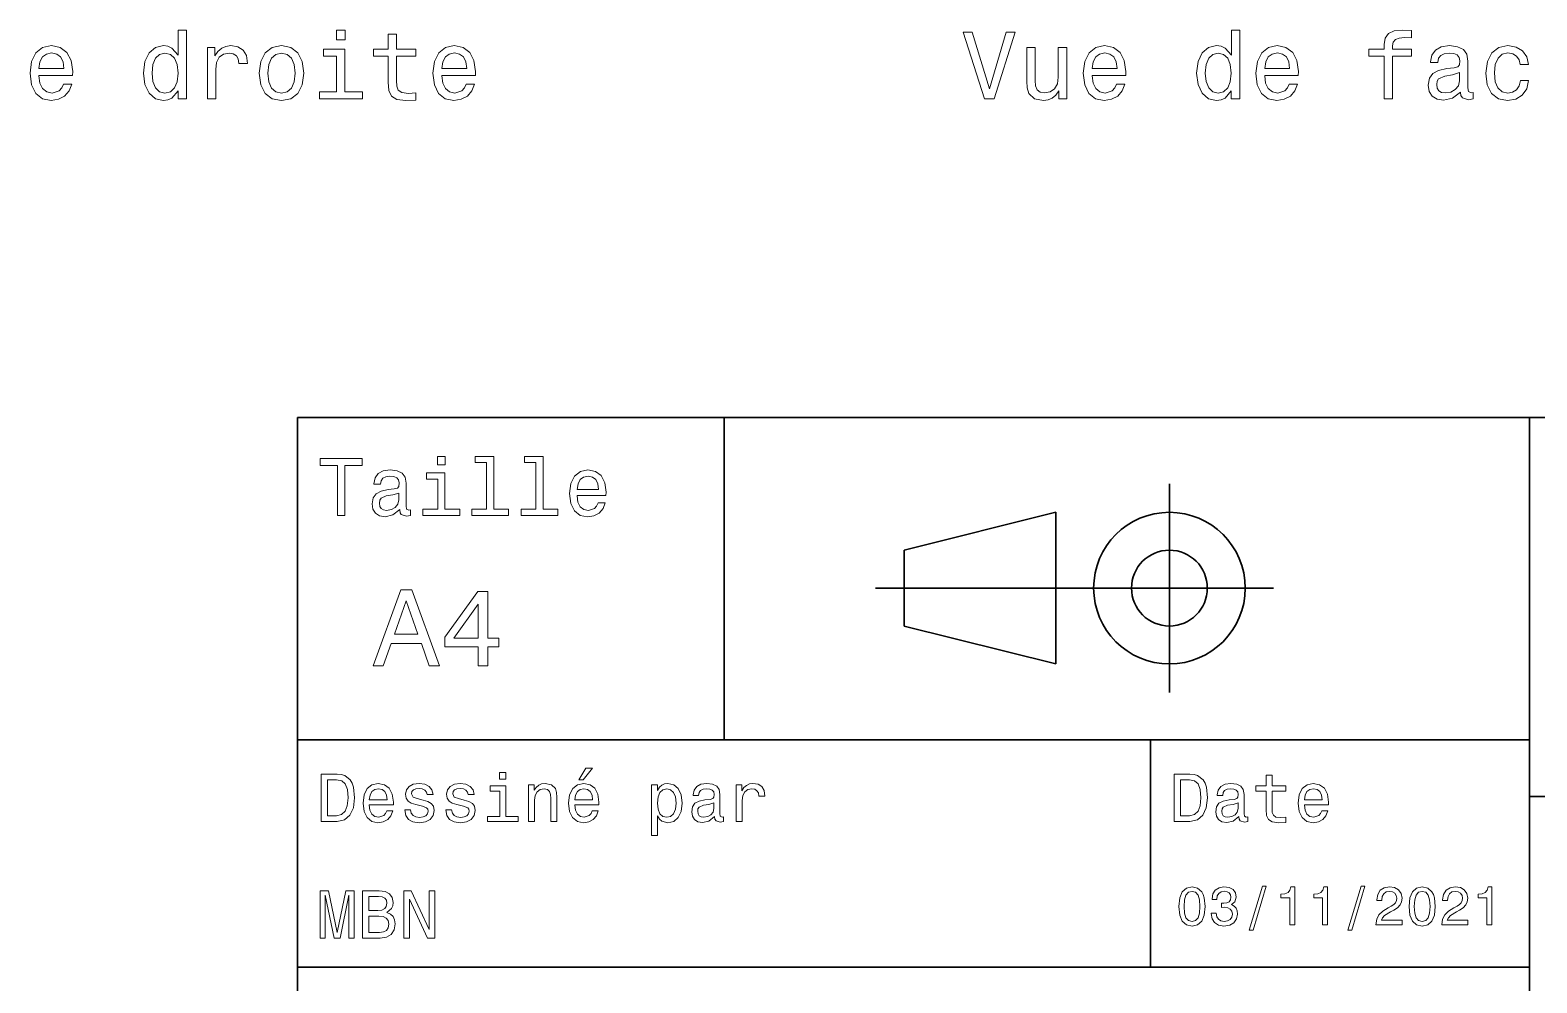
# Model space of a CAD drawing. Extents: x 0 to 297, y 0 to 210.
# Drawn here: x 82.9 to 162.4, y 40.2 to 90.4 of the extents above; entities that cross this region are included whole.
import ezdxf

# ---------------------------------------------------------------- set-up
doc = ezdxf.new("R2010")
doc.units = 0

msp = doc.modelspace()

# ---------------------------------------------------------------- linework, layer by layer
at = {"color": 7, "lineweight": 35}
for p, q in [((97, 10), (97, 70)), ((97, 70), (287, 70)), ((162, 10), (162, 70)), ((127.5, 61), (148.5, 61)), ((97, 53), (162, 53)), ((162, 50), (287, 50)), ((97, 41), (162, 41))]:
    msp.add_line(p, q, dxfattribs=at)
at = {"color": 7, "lineweight": 35, "ltscale": 0.425}
msp.add_line((119.5, 53), (119.5, 70), dxfattribs=at)
at = {"color": 7, "lineweight": 35, "ltscale": 0.275}
msp.add_line((143, 55.5), (143, 66.5), dxfattribs=at)
at = {"color": 7, "lineweight": 35, "ltscale": 0.206155}
for p, q in [((129, 63), (137, 65)), ((137, 57), (129, 59))]:
    msp.add_line(p, q, dxfattribs=at)
at = {"color": 7, "lineweight": 35, "ltscale": 0.2}
msp.add_line((137, 65), (137, 57), dxfattribs=at)
at = {"color": 7, "lineweight": 35, "ltscale": 0.1}
msp.add_line((129, 59), (129, 63), dxfattribs=at)
at = {"color": 7, "lineweight": 35, "ltscale": 0.3}
msp.add_line((142, 41), (142, 53), dxfattribs=at)
at = {"color": 7, "lineweight": 13}
for points in [[(90.701141, 87.238396), (90.701141, 86.819809), (91.144943, 86.819809), (91.144943, 90.440849), (90.706177, 90.440849), (90.706177, 89.114479), (90.368286, 89.497765), (90.161514, 89.588539), (89.924484, 89.62384), (89.495804, 89.52298), (89.162949, 89.240555), (88.946091, 88.786667), (88.870445, 88.176437), (88.946091, 87.566208), (89.162949, 87.107269), (89.495804, 86.819809), (89.924484, 86.723991), (90.161514, 86.759293), (90.373329, 86.850067)], [(99.516693, 90.440849), (99.047676, 90.440849), (99.047676, 89.936523), (99.516693, 89.936523)], [(101.776062, 89.059006), (101.776062, 87.702377), (101.80632, 87.263611), (101.947533, 86.961021), (102.22995, 86.784508), (102.709061, 86.723991), (103.233551, 86.749207), (103.233551, 87.132492), (102.850266, 87.102226), (102.502289, 87.142578), (102.315689, 87.268654), (102.235001, 87.480469), (102.219864, 87.778023), (102.219864, 89.059006), (103.233551, 89.059006), (103.233551, 89.437241), (102.219864, 89.437241), (102.219864, 90.229034), (101.776062, 90.229034), (101.776062, 89.437241), (101.009491, 89.437241), (101.009491, 89.059006)], [(134.378952, 90.324852), (133.501419, 87.344307), (132.598694, 90.324852), (132.119583, 90.324852), (133.249268, 86.819809), (133.753586, 86.819809), (134.858047, 90.324852)], [(146.265839, 87.238396), (146.265839, 86.819809), (146.709641, 86.819809), (146.709641, 90.440849), (146.270874, 90.440849), (146.270874, 89.114479), (145.932983, 89.497765), (145.726212, 89.588539), (145.489182, 89.62384), (145.060501, 89.52298), (144.727646, 89.240555), (144.510788, 88.786667), (144.43515, 88.176437), (144.510788, 87.566208), (144.727646, 87.107269), (145.060501, 86.819809), (145.489182, 86.723991), (145.726212, 86.759293), (145.938019, 86.850067)], [(154.324921, 89.059006), (154.324921, 86.819809), (154.768723, 86.819809), (154.768723, 89.059006), (155.777359, 89.059006), (155.777359, 89.437241), (154.768723, 89.437241), (154.768723, 89.603668), (154.804016, 89.805397), (154.920013, 89.941566), (155.116699, 90.022255), (155.399124, 90.052521), (155.777359, 90.032349), (155.777359, 90.415634), (155.298248, 90.440849), (154.864532, 90.395454), (154.561951, 90.259293), (154.380386, 90.022255), (154.324921, 89.684364), (154.324921, 89.437241), (153.512955, 89.437241), (153.512955, 89.059006)], [(83.353149, 88.045311), (85.128372, 88.045311), (85.133415, 88.252083), (85.052719, 88.832054), (84.830818, 89.265778), (84.477791, 89.528023), (84.008774, 89.62384), (83.549835, 89.52298), (83.196815, 89.240555), (82.969872, 88.781624), (82.889175, 88.176437), (82.964828, 87.556122), (83.191772, 87.102226), (83.539749, 86.819809), (83.993645, 86.723991), (84.387016, 86.789551), (84.709778, 86.961021), (84.946815, 87.233353), (85.082977, 87.596466), (84.644218, 87.596466), (84.553444, 87.394737), (84.422318, 87.243439), (84.049118, 87.122406), (83.761658, 87.177879), (83.5448, 87.354393), (83.403587, 87.641853), (83.353149, 88.030182)], [(83.353149, 88.41851), (83.40863, 88.766495), (83.5448, 89.023697), (83.751572, 89.180038), (84.023903, 89.235512), (84.291199, 89.180038), (84.497971, 89.023697), (84.624046, 88.766495), (84.669434, 88.41851)], [(90.00013, 89.225426), (90.292633, 89.154823), (90.514542, 88.958138), (90.64566, 88.630325), (90.696091, 88.176437), (90.64566, 87.717506), (90.514542, 87.389694), (90.292633, 87.187965), (90.00013, 87.122406), (89.722748, 87.187965), (89.510941, 87.389694), (89.369728, 87.722549), (89.324341, 88.176437), (89.369728, 88.625282), (89.510941, 88.953094), (89.722748, 89.154823)], [(92.239319, 86.819809), (92.683121, 86.819809), (92.683121, 88.36808), (92.728516, 88.74128), (92.864685, 89.008568), (93.086586, 89.169952), (93.384132, 89.225426), (93.606033, 89.190125), (93.772461, 89.089264), (93.873329, 88.917793), (93.90863, 88.685806), (94.357475, 88.685806), (94.296959, 89.094307), (94.130531, 89.38681), (93.853149, 89.563324), (93.474915, 89.62384), (93.217705, 89.583496), (92.995804, 89.482635), (92.799118, 89.311165), (92.642776, 89.079178), (92.642776, 89.528023), (92.239319, 89.528023)], [(94.977791, 88.171394), (95.058487, 87.556122), (95.290474, 87.102226), (95.65863, 86.819809), (96.152863, 86.723991), (96.642059, 86.819809), (97.010216, 87.097183), (97.242203, 87.551079), (97.327934, 88.171394), (97.242203, 88.786667), (97.010216, 89.245598), (96.642059, 89.52298), (96.152863, 89.62384), (95.65863, 89.52298), (95.290474, 89.240555), (95.058487, 88.786667)], [(95.431686, 88.176437), (95.477074, 88.630325), (95.618286, 88.958138), (95.84523, 89.159866), (96.152863, 89.230469), (96.45546, 89.159866), (96.682404, 88.963181), (96.823616, 88.630325), (96.874046, 88.176437), (96.823616, 87.717506), (96.682404, 87.384651), (96.45546, 87.182922), (96.152863, 87.117363), (95.84523, 87.182922), (95.618286, 87.384651), (95.477074, 87.717506)], [(99.501572, 87.193008), (99.501572, 89.437241), (98.361801, 89.437241), (98.361801, 89.059006), (99.057762, 89.059006), (99.057762, 87.193008), (98.149979, 87.193008), (98.149979, 86.819809), (100.419434, 86.819809), (100.419434, 87.193008)], [(104.605316, 88.045311), (106.380524, 88.045311), (106.385574, 88.252083), (106.304878, 88.832054), (106.082977, 89.265778), (105.72995, 89.528023), (105.260933, 89.62384), (104.802002, 89.52298), (104.448975, 89.240555), (104.222031, 88.781624), (104.141335, 88.176437), (104.21698, 87.556122), (104.443924, 87.102226), (104.791916, 86.819809), (105.245804, 86.723991), (105.639175, 86.789551), (105.961945, 86.961021), (106.198975, 87.233353), (106.335144, 87.596466), (105.896378, 87.596466), (105.805603, 87.394737), (105.674477, 87.243439), (105.301277, 87.122406), (105.013809, 87.177879), (104.796951, 87.354393), (104.655746, 87.641853), (104.605316, 88.030182)], [(104.605316, 88.41851), (104.660782, 88.766495), (104.796951, 89.023697), (105.003723, 89.180038), (105.276062, 89.235512), (105.54335, 89.180038), (105.750122, 89.023697), (105.876205, 88.766495), (105.921593, 88.41851)], [(137.58139, 89.528023), (137.137589, 89.528023), (137.137589, 87.964622), (137.087158, 87.601509), (136.940903, 87.339264), (136.713959, 87.177879), (136.416412, 87.127449), (136.179382, 87.167793), (136.028076, 87.288826), (135.942352, 87.495598), (135.92218, 87.788109), (135.92218, 89.528023), (135.478363, 89.528023), (135.478363, 87.747765), (135.4935, 87.389694), (135.589325, 87.09214), (135.881836, 86.819809), (136.350845, 86.723991), (136.603012, 86.759293), (136.81987, 86.850067), (137.00647, 87.006409), (137.157761, 87.233353), (137.157761, 86.819809), (137.58139, 86.819809)], [(138.917847, 88.045311), (140.693069, 88.045311), (140.698105, 88.252083), (140.617416, 88.832054), (140.395523, 89.265778), (140.042496, 89.528023), (139.573471, 89.62384), (139.114532, 89.52298), (138.761505, 89.240555), (138.534561, 88.781624), (138.453873, 88.176437), (138.529526, 87.556122), (138.75647, 87.102226), (139.104446, 86.819809), (139.55835, 86.723991), (139.951721, 86.789551), (140.274475, 86.961021), (140.511505, 87.233353), (140.647675, 87.596466), (140.208923, 87.596466), (140.118134, 87.394737), (139.987015, 87.243439), (139.613815, 87.122406), (139.326355, 87.177879), (139.109497, 87.354393), (138.968277, 87.641853), (138.917847, 88.030182)], [(138.917847, 88.41851), (138.973328, 88.766495), (139.109497, 89.023697), (139.316269, 89.180038), (139.588608, 89.235512), (139.855896, 89.180038), (140.062668, 89.023697), (140.188751, 88.766495), (140.234131, 88.41851)], [(145.564819, 89.225426), (145.85733, 89.154823), (146.079239, 88.958138), (146.210358, 88.630325), (146.260788, 88.176437), (146.210358, 87.717506), (146.079239, 87.389694), (145.85733, 87.187965), (145.564819, 87.122406), (145.287445, 87.187965), (145.075638, 87.389694), (144.934418, 87.722549), (144.889038, 88.176437), (144.934418, 88.625282), (145.075638, 88.953094), (145.287445, 89.154823)], [(148.025925, 88.045311), (149.801132, 88.045311), (149.806183, 88.252083), (149.725494, 88.832054), (149.503586, 89.265778), (149.150558, 89.528023), (148.681549, 89.62384), (148.22261, 89.52298), (147.869583, 89.240555), (147.642639, 88.781624), (147.561951, 88.176437), (147.637589, 87.556122), (147.864532, 87.102226), (148.212524, 86.819809), (148.666412, 86.723991), (149.059784, 86.789551), (149.382553, 86.961021), (149.619583, 87.233353), (149.755753, 87.596466), (149.316986, 87.596466), (149.226212, 87.394737), (149.095093, 87.243439), (148.721893, 87.122406), (148.434418, 87.177879), (148.21756, 87.354393), (148.076355, 87.641853), (148.025925, 88.030182)], [(148.025925, 88.41851), (148.08139, 88.766495), (148.21756, 89.023697), (148.424332, 89.180038), (148.696671, 89.235512), (148.963959, 89.180038), (149.170731, 89.023697), (149.296814, 88.766495), (149.342209, 88.41851)], [(158.354446, 87.172836), (158.354446, 87.157707), (158.379669, 86.986237), (158.455322, 86.865196), (158.773041, 86.769379), (159.020157, 86.809723), (159.020157, 87.152664), (158.914246, 87.137535), (158.773041, 87.203094), (158.747818, 87.404823), (158.747818, 88.806839), (158.687302, 89.164909), (158.510788, 89.417068), (158.203156, 89.568367), (157.76944, 89.62384), (157.34581, 89.563324), (157.033127, 89.391853), (156.836441, 89.124565), (156.770874, 88.771538), (156.770874, 88.74128), (157.169296, 88.74128), (157.20459, 88.953094), (157.315552, 89.104393), (157.497101, 89.195168), (157.754303, 89.230469), (158.001434, 89.205254), (158.177933, 89.129608), (158.283844, 88.998482), (158.319153, 88.816925), (158.298981, 88.60511), (158.218292, 88.499207), (158.016556, 88.448769), (157.638306, 88.408424), (157.20459, 88.31765), (156.896957, 88.156265), (156.715408, 87.904106), (156.659927, 87.530907), (156.710358, 87.198051), (156.866699, 86.950935), (157.118866, 86.794594), (157.466843, 86.73912), (157.935867, 86.845024)], [(161.50647, 88.630325), (161.945221, 88.630325), (161.854446, 89.033783), (161.637589, 89.351509), (161.299698, 89.548195), (160.860931, 89.62384), (160.376785, 89.52298), (160.008636, 89.240555), (159.776642, 88.781624), (159.695953, 88.166351), (159.771606, 87.556122), (159.998535, 87.102226), (160.356613, 86.819809), (160.84581, 86.723991), (161.279526, 86.799637), (161.617416, 87.011452), (161.849411, 87.344307), (161.950272, 87.788109), (161.526642, 87.788109), (161.450989, 87.505692), (161.309784, 87.293869), (161.108047, 87.16275), (160.860931, 87.122406), (160.553299, 87.187965), (160.33139, 87.389694), (160.195221, 87.717506), (160.149841, 88.18148), (160.195221, 88.635368), (160.336441, 88.963181), (160.563385, 89.164909), (160.860931, 89.235512), (161.123184, 89.190125), (161.31987, 89.074135), (161.450989, 88.882492)], [(158.304016, 87.767937), (158.2435, 87.505692), (158.082123, 87.303955), (157.840042, 87.172836), (157.542496, 87.127449), (157.350845, 87.152664), (157.214676, 87.233353), (157.128952, 87.374565), (157.103729, 87.571251), (157.123901, 87.747765), (157.20459, 87.87384), (157.527359, 88.015053), (157.935867, 88.075569), (158.304016, 88.196609)], [(99.102303, 64.837173), (99.5, 64.837173), (99.5, 67.47406), (100.407784, 67.47406), (100.407784, 67.837173), (98.190201, 67.837173), (98.190201, 67.47406), (99.102303, 67.47406)], [(104.786743, 67.940918), (104.384727, 67.940918), (104.384727, 67.508644), (104.786743, 67.508644)], [(106.969742, 67.621033), (106.969742, 65.157059), (106.187317, 65.157059), (106.187317, 64.837173), (108.128242, 64.837173), (108.128242, 65.157059), (107.350143, 65.157059), (107.350143, 67.940918), (106.373199, 67.940918), (106.373199, 67.621033)], [(109.572044, 67.621033), (109.572044, 65.157059), (108.789627, 65.157059), (108.789627, 64.837173), (110.730545, 64.837173), (110.730545, 65.157059), (109.952454, 65.157059), (109.952454, 67.940918), (108.975502, 67.940918), (108.975502, 67.621033)], [(102.387611, 65.139771), (102.387611, 65.126801), (102.409225, 64.979828), (102.47406, 64.876076), (102.746399, 64.793945), (102.958214, 64.828529), (102.958214, 65.122475), (102.867432, 65.109505), (102.746399, 65.165703), (102.724785, 65.338615), (102.724785, 66.540344), (102.672913, 66.84726), (102.521614, 67.0634), (102.257927, 67.193085), (101.886169, 67.240631), (101.523056, 67.188759), (101.255043, 67.041786), (101.086456, 66.812675), (101.030258, 66.510086), (101.030258, 66.484146), (101.371758, 66.484146), (101.402016, 66.665703), (101.497116, 66.795387), (101.65274, 66.873199), (101.873199, 66.903458), (102.085014, 66.881844), (102.236313, 66.817001), (102.327087, 66.704605), (102.357346, 66.548988), (102.340057, 66.367432), (102.270897, 66.276657), (102.097984, 66.233429), (101.773773, 66.198845), (101.402016, 66.121033), (101.138329, 65.982704), (100.982712, 65.766571), (100.935158, 65.446686), (100.978386, 65.161385), (101.112389, 64.949562), (101.328529, 64.815559), (101.626801, 64.768013), (102.028816, 64.858788)], [(104.773773, 65.157059), (104.773773, 67.080688), (103.796829, 67.080688), (103.796829, 66.756485), (104.393372, 66.756485), (104.393372, 65.157059), (103.615273, 65.157059), (103.615273, 64.837173), (105.560516, 64.837173), (105.560516, 65.157059)], [(111.750717, 65.887604), (113.272339, 65.887604), (113.276657, 66.064842), (113.207497, 66.561958), (113.017288, 66.933716), (112.714699, 67.158501), (112.312683, 67.240631), (111.919312, 67.154175), (111.616714, 66.912102), (111.422188, 66.51873), (111.353027, 66), (111.41787, 65.4683), (111.612396, 65.079247), (111.91066, 64.837173), (112.299713, 64.755043), (112.636887, 64.811234), (112.913544, 64.958214), (113.116714, 65.191643), (113.233429, 65.502876), (112.857346, 65.502876), (112.779541, 65.329971), (112.667145, 65.200287), (112.34726, 65.096542), (112.100868, 65.144089), (111.914986, 65.295387), (111.793945, 65.541786), (111.750717, 65.874634)], [(111.750717, 66.207489), (111.798271, 66.50576), (111.914986, 66.726219), (112.092216, 66.860229), (112.325653, 66.907776), (112.554756, 66.860229), (112.731987, 66.726219), (112.840057, 66.50576), (112.878967, 66.207489)], [(102.344383, 65.649857), (102.292511, 65.425072), (102.154182, 65.252159), (101.946686, 65.139771), (101.691643, 65.100861), (101.527374, 65.122475), (101.41066, 65.191643), (101.337173, 65.312675), (101.315559, 65.481262), (101.332855, 65.632561), (101.402016, 65.740631), (101.678673, 65.861671), (102.028816, 65.913544), (102.344383, 66.017288)], [(100.982712, 56.9049), (101.51297, 56.9049), (101.933716, 58.080692), (103.530258, 58.080692), (103.951012, 56.9049), (104.492798, 56.9049), (103.028816, 60.910664), (102.440926, 60.910664)], [(106.521614, 56.9049), (107.040344, 56.9049), (107.040344, 57.896255), (107.610954, 57.896255), (107.610954, 58.357349), (107.040344, 58.357349), (107.040344, 60.818443), (106.515854, 60.818443), (104.763687, 58.403458), (104.763687, 57.896255), (106.521614, 57.896255)], [(102.118156, 58.570606), (102.734871, 60.334293), (103.351585, 58.570606)], [(105.247841, 58.357349), (106.521614, 60.149857), (106.521614, 58.357349)], [(99.080688, 51.190563), (98.248558, 51.190563), (98.248558, 48.690563), (99.080688, 48.690563), (99.473343, 48.769814), (99.765129, 49.011169), (99.945244, 49.40382), (100.010086, 49.940563), (99.952446, 50.488113), (99.880402, 50.70425), (99.779541, 50.877163), (99.487755, 51.111313), (99.296829, 51.168949)], [(99.055473, 50.891571), (99.329254, 50.837536), (99.516571, 50.671829), (99.628242, 50.376442), (99.664268, 49.940563), (99.624641, 49.519093), (99.51297, 49.223705), (99.322044, 49.047192), (99.055473, 48.989555), (98.583572, 48.989555), (98.583572, 50.891571)], [(107.992798, 51.27702), (107.657784, 51.27702), (107.657784, 50.916786), (107.992798, 50.916786)], [(111.84726, 50.88797), (112.059799, 50.88797), (112.560516, 51.500362), (112.207489, 51.500362)], [(144.080688, 51.190563), (143.248566, 51.190563), (143.248566, 48.690563), (144.080688, 48.690563), (144.473343, 48.769814), (144.765137, 49.011169), (144.945251, 49.40382), (145.010086, 49.940563), (144.952454, 50.488113), (144.880402, 50.70425), (144.779541, 50.877163), (144.487747, 51.111313), (144.296829, 51.168949)], [(144.055481, 50.891571), (144.329254, 50.837536), (144.516571, 50.671829), (144.628235, 50.376442), (144.664261, 49.940563), (144.624634, 49.519093), (144.51297, 49.223705), (144.322052, 49.047192), (144.055481, 48.989555), (143.583572, 48.989555), (143.583572, 50.891571)], [(148.100861, 50.289986), (148.100861, 49.320965), (148.122482, 49.007565), (148.223343, 48.791428), (148.425079, 48.665348), (148.767288, 48.62212), (149.141937, 48.640129), (149.141937, 48.913906), (148.868149, 48.892292), (148.619598, 48.921112), (148.486313, 49.011169), (148.42868, 49.162464), (148.417862, 49.375), (148.417862, 50.289986), (149.141937, 50.289986), (149.141937, 50.560158), (148.417862, 50.560158), (148.417862, 51.125721), (148.100861, 51.125721), (148.100861, 50.560158), (147.553314, 50.560158), (147.553314, 50.289986)], [(100.784584, 49.565922), (102.052597, 49.565922), (102.056198, 49.713619), (101.998558, 50.127884), (101.840057, 50.437683), (101.587898, 50.625), (101.252884, 50.693443), (100.925072, 50.621399), (100.672913, 50.41967), (100.510803, 50.091862), (100.453171, 49.659584), (100.507202, 49.216499), (100.669312, 48.892292), (100.91787, 48.690563), (101.242073, 48.62212), (101.523056, 48.668949), (101.753601, 48.791428), (101.922913, 48.98595), (102.020172, 49.245319), (101.706772, 49.245319), (101.64193, 49.101227), (101.548271, 48.993156), (101.2817, 48.9067), (101.07637, 48.946327), (100.921471, 49.072407), (100.820602, 49.27774), (100.784584, 49.555115)], [(100.784584, 49.832493), (100.824211, 50.081055), (100.921471, 50.264771), (101.069168, 50.376442), (101.263687, 50.416069), (101.454613, 50.376442), (101.602303, 50.264771), (101.69236, 50.081055), (101.724785, 49.832493)], [(103.623199, 49.818085), (103.317001, 49.890129), (103.090057, 49.972984), (103.014412, 50.142292), (103.036026, 50.261169), (103.111671, 50.347622), (103.234146, 50.401657), (103.41066, 50.423271), (103.579971, 50.401657), (103.713257, 50.336815), (103.799713, 50.239555), (103.835732, 50.109871), (104.145531, 50.109871), (104.145531, 50.117077), (104.091499, 50.351227), (103.943802, 50.534943), (103.713257, 50.650219), (103.41066, 50.693443), (103.104469, 50.650219), (102.881126, 50.531342), (102.740631, 50.354828), (102.697403, 50.131485), (102.729828, 49.915348), (102.830688, 49.76405), (102.996399, 49.655983), (103.237755, 49.580334), (103.590775, 49.493877), (103.806915, 49.40382), (103.864555, 49.331772), (103.886169, 49.223705), (103.853745, 49.09042), (103.767288, 48.989555), (103.626801, 48.924713), (103.439484, 48.903099), (103.241356, 48.924713), (103.09726, 49.000362), (103, 49.122841), (102.960373, 49.292149), (102.654175, 49.292149), (102.704613, 49.003963), (102.852303, 48.795029), (103.086456, 48.668949), (103.41066, 48.62212), (103.749283, 48.668949), (103.997841, 48.795029), (104.149139, 48.996758), (104.203171, 49.259727), (104.163544, 49.486671), (104.051872, 49.641571), (103.868156, 49.742435)], [(105.791786, 49.818085), (105.485588, 49.890129), (105.258644, 49.972984), (105.182999, 50.142292), (105.204613, 50.261169), (105.280258, 50.347622), (105.40274, 50.401657), (105.579254, 50.423271), (105.748558, 50.401657), (105.881844, 50.336815), (105.9683, 50.239555), (106.004326, 50.109871), (106.314117, 50.109871), (106.314117, 50.117077), (106.260086, 50.351227), (106.112396, 50.534943), (105.881844, 50.650219), (105.579254, 50.693443), (105.273056, 50.650219), (105.049713, 50.531342), (104.909225, 50.354828), (104.865997, 50.131485), (104.898415, 49.915348), (104.999283, 49.76405), (105.164986, 49.655983), (105.406342, 49.580334), (105.759369, 49.493877), (105.975502, 49.40382), (106.033142, 49.331772), (106.054756, 49.223705), (106.022339, 49.09042), (105.935883, 48.989555), (105.795387, 48.924713), (105.60807, 48.903099), (105.409943, 48.924713), (105.265854, 49.000362), (105.168587, 49.122841), (105.12896, 49.292149), (104.822769, 49.292149), (104.873199, 49.003963), (105.020897, 48.795029), (105.255043, 48.668949), (105.579254, 48.62212), (105.91787, 48.668949), (106.166428, 48.795029), (106.317726, 48.996758), (106.371758, 49.259727), (106.33213, 49.486671), (106.220459, 49.641571), (106.036743, 49.742435)], [(107.981987, 48.957134), (107.981987, 50.560158), (107.16787, 50.560158), (107.16787, 50.289986), (107.664986, 50.289986), (107.664986, 48.957134), (107.016571, 48.957134), (107.016571, 48.690563), (108.637611, 48.690563), (108.637611, 48.957134)], [(109.181557, 48.690563), (109.498558, 48.690563), (109.498558, 49.807278), (109.530983, 50.063042), (109.635445, 50.250362), (109.797546, 50.365635), (110.013687, 50.408863), (110.1866, 50.372841), (110.29467, 50.275578), (110.348701, 50.113472), (110.366714, 49.897335), (110.366714, 48.690563), (110.683716, 48.690563), (110.683716, 49.962177), (110.669312, 50.217941), (110.604469, 50.430477), (110.39193, 50.625), (110.060516, 50.693443), (109.876801, 50.668228), (109.721901, 50.599785), (109.588615, 50.484512), (109.484146, 50.329613), (109.484146, 50.625), (109.181557, 50.625)], [(111.627518, 49.565922), (112.895531, 49.565922), (112.899132, 49.713619), (112.841499, 50.127884), (112.682999, 50.437683), (112.430832, 50.625), (112.095825, 50.693443), (111.768013, 50.621399), (111.515854, 50.41967), (111.353745, 50.091862), (111.296112, 49.659584), (111.350143, 49.216499), (111.512245, 48.892292), (111.760803, 48.690563), (112.085014, 48.62212), (112.365997, 48.668949), (112.596542, 48.791428), (112.765854, 48.98595), (112.863113, 49.245319), (112.549713, 49.245319), (112.484871, 49.101227), (112.391212, 48.993156), (112.124641, 48.9067), (111.919312, 48.946327), (111.764412, 49.072407), (111.663544, 49.27774), (111.627518, 49.555115)], [(111.627518, 49.832493), (111.667145, 50.081055), (111.764412, 50.264771), (111.912102, 50.376442), (112.106628, 50.416069), (112.297546, 50.376442), (112.445244, 50.264771), (112.535301, 50.081055), (112.567726, 49.832493)], [(115.986313, 50.326012), (115.986313, 50.625), (115.669312, 50.625), (115.669312, 47.941284), (115.986313, 47.941284), (115.986313, 48.98595), (116.097984, 48.816643), (116.22406, 48.704971), (116.541069, 48.62212), (116.843658, 48.690563), (117.081413, 48.895893), (117.236313, 49.2201), (117.293945, 49.659584), (117.236313, 50.095463), (117.081413, 50.41967), (116.843658, 50.621399), (116.541069, 50.693443), (116.368156, 50.671829), (116.220459, 50.603386), (116.094383, 50.488113)], [(116.48703, 48.9067), (116.274498, 48.953533), (116.119598, 49.097622), (116.022339, 49.331772), (115.989914, 49.659584), (116.022339, 49.983791), (116.119598, 50.217941), (116.274498, 50.358429), (116.48703, 50.408863), (116.681557, 50.358429), (116.836456, 50.21434), (116.933716, 49.98019), (116.969742, 49.659584), (116.933716, 49.335377), (116.836456, 49.097622), (116.681557, 48.953533)], [(119.005043, 48.942726), (119.005043, 48.931919), (119.023056, 48.809441), (119.077087, 48.722984), (119.304031, 48.654541), (119.480545, 48.683357), (119.480545, 48.928314), (119.4049, 48.917507), (119.304031, 48.96434), (119.286026, 49.108429), (119.286026, 50.109871), (119.242798, 50.365635), (119.116714, 50.54575), (118.896973, 50.65382), (118.587173, 50.693443), (118.284584, 50.650219), (118.061241, 50.52774), (117.920746, 50.336815), (117.873917, 50.084656), (117.873917, 50.063042), (118.158501, 50.063042), (118.183716, 50.21434), (118.26297, 50.322407), (118.392654, 50.387249), (118.57637, 50.412464), (118.752884, 50.394455), (118.878967, 50.34042), (118.954613, 50.246758), (118.979828, 50.117077), (118.965416, 49.965778), (118.907784, 49.890129), (118.763687, 49.854107), (118.493515, 49.825291), (118.183716, 49.760448), (117.963974, 49.645176), (117.834297, 49.465057), (117.79467, 49.19849), (117.830688, 48.960735), (117.942368, 48.784222), (118.122482, 48.67255), (118.37104, 48.632927), (118.706055, 48.708576)], [(120.143372, 48.690563), (120.460373, 48.690563), (120.460373, 49.796471), (120.492798, 50.063042), (120.590057, 50.253963), (120.748558, 50.369236), (120.961098, 50.408863), (121.119598, 50.383648), (121.238472, 50.3116), (121.310516, 50.189121), (121.335739, 50.023415), (121.656342, 50.023415), (121.613113, 50.315205), (121.49424, 50.524136), (121.296112, 50.650219), (121.02594, 50.693443), (120.842224, 50.664627), (120.683716, 50.592579), (120.543228, 50.4701), (120.431557, 50.304398), (120.431557, 50.625), (120.143372, 50.625)], [(146.656342, 48.942726), (146.656342, 48.931919), (146.674347, 48.809441), (146.728394, 48.722984), (146.955338, 48.654541), (147.131851, 48.683357), (147.131851, 48.928314), (147.056198, 48.917507), (146.955338, 48.96434), (146.937317, 49.108429), (146.937317, 50.109871), (146.894089, 50.365635), (146.768005, 50.54575), (146.548264, 50.65382), (146.23848, 50.693443), (145.935883, 50.650219), (145.71254, 50.52774), (145.572052, 50.336815), (145.525223, 50.084656), (145.525223, 50.063042), (145.809799, 50.063042), (145.835022, 50.21434), (145.914261, 50.322407), (146.043945, 50.387249), (146.227661, 50.412464), (146.404175, 50.394455), (146.530258, 50.34042), (146.605911, 50.246758), (146.631119, 50.117077), (146.616714, 49.965778), (146.559082, 49.890129), (146.414978, 49.854107), (146.144806, 49.825291), (145.835022, 49.760448), (145.61528, 49.645176), (145.485596, 49.465057), (145.445969, 49.19849), (145.481995, 48.960735), (145.593658, 48.784222), (145.773773, 48.67255), (146.022339, 48.632927), (146.357346, 48.708576)], [(150.121765, 49.565922), (151.389771, 49.565922), (151.393372, 49.713619), (151.335739, 50.127884), (151.177231, 50.437683), (150.925079, 50.625), (150.590057, 50.693443), (150.262253, 50.621399), (150.010086, 50.41967), (149.847977, 50.091862), (149.790344, 49.659584), (149.844376, 49.216499), (150.006485, 48.892292), (150.255051, 48.690563), (150.579254, 48.62212), (150.860229, 48.668949), (151.090775, 48.791428), (151.260086, 48.98595), (151.357346, 49.245319), (151.043945, 49.245319), (150.979111, 49.101227), (150.885452, 48.993156), (150.618881, 48.9067), (150.413544, 48.946327), (150.258652, 49.072407), (150.157776, 49.27774), (150.121765, 49.555115)], [(150.121765, 49.832493), (150.161377, 50.081055), (150.258652, 50.264771), (150.406342, 50.376442), (150.600861, 50.416069), (150.791794, 50.376442), (150.939484, 50.264771), (151.029541, 50.081055), (151.061966, 49.832493)], [(118.969025, 49.367798), (118.925797, 49.180477), (118.810516, 49.036385), (118.637611, 48.942726), (118.425072, 48.910305), (118.288185, 48.928314), (118.190926, 48.98595), (118.129684, 49.086815), (118.111671, 49.227306), (118.126083, 49.353386), (118.183716, 49.443443), (118.414268, 49.544312), (118.706055, 49.587536), (118.969025, 49.673992)], [(146.620316, 49.367798), (146.577087, 49.180477), (146.461823, 49.036385), (146.28891, 48.942726), (146.07637, 48.910305), (145.939484, 48.928314), (145.842224, 48.98595), (145.780975, 49.086815), (145.76297, 49.227306), (145.777374, 49.353386), (145.835022, 49.443443), (146.065567, 49.544312), (146.357346, 49.587536), (146.620316, 49.673992)], [(98.183716, 42.530979), (98.461098, 42.530979), (98.461098, 44.80043), (98.929398, 42.530979), (99.239197, 42.530979), (99.703888, 44.80043), (99.703888, 42.530979), (99.984871, 42.530979), (99.984871, 45.030979), (99.545387, 45.030979), (99.084297, 42.826366), (98.626801, 45.030979), (98.183716, 45.030979)], [(101.703171, 43.881844), (101.95533, 44.090778), (102.020172, 44.231266), (102.041786, 44.404179), (101.994957, 44.674351), (101.854469, 44.868874), (101.627518, 44.987751), (101.310516, 45.030979), (100.420746, 45.030979), (100.420746, 42.530979), (101.360954, 42.530979), (101.695969, 42.581413), (101.944527, 42.729107), (102.099426, 42.963257), (102.153458, 43.280258), (102.12104, 43.492794), (102.034584, 43.669308), (101.894089, 43.798992)], [(101.242073, 43.993515), (100.752159, 43.993515), (100.752159, 44.731987), (101.270897, 44.731987), (101.465416, 44.710373), (101.602303, 44.645531), (101.685158, 44.533859), (101.713974, 44.368156), (101.681557, 44.20245), (101.5951, 44.087173), (101.447403, 44.015129)], [(102.600143, 42.530979), (102.899139, 42.530979), (102.899139, 44.580692), (103.857346, 42.530979), (104.242798, 42.530979), (104.242798, 45.030979), (103.940201, 45.030979), (103.940201, 42.981266), (102.992798, 45.030979), (102.600143, 45.030979)], [(143.498566, 44.201729), (143.541794, 43.749279), (143.677231, 43.426514), (143.893372, 43.230549), (144.193085, 43.167149), (144.489914, 43.230549), (144.706055, 43.426514), (144.838623, 43.749279), (144.884735, 44.201729), (144.838623, 44.651299), (144.783859, 44.829971), (144.706055, 44.976948), (144.489914, 45.172913), (144.193085, 45.239193), (143.893372, 45.172913), (143.677231, 44.974064), (143.541794, 44.651299)], [(143.775223, 44.201729), (143.798279, 44.550434), (143.870316, 44.801155), (144, 44.948128), (144.193085, 45), (144.383286, 44.948128), (144.51297, 44.801155), (144.585022, 44.550434), (144.608078, 44.201729), (144.585022, 43.850143), (144.51297, 43.599426), (144.383286, 43.45245), (144.193085, 43.403458), (144, 43.45245), (143.870316, 43.599426), (143.798279, 43.850143)], [(145.201736, 43.853027), (145.201736, 43.832855), (145.247849, 43.556198), (145.383286, 43.348705), (145.596542, 43.216141), (145.878967, 43.167149), (146.17868, 43.216141), (146.403458, 43.342941), (146.547562, 43.54467), (146.599426, 43.804035), (146.57637, 43.974064), (146.51297, 44.112392), (146.409225, 44.219021), (146.270905, 44.296829), (146.458221, 44.45245), (146.524506, 44.700291), (146.481277, 44.925072), (146.357361, 45.0951), (146.155624, 45.201729), (145.878967, 45.239193), (145.619598, 45.193085), (145.420761, 45.066284), (145.291077, 44.864555), (145.247849, 44.596542), (145.247849, 44.57637), (145.504333, 44.57637), (145.52739, 44.760807), (145.60231, 44.893372), (145.723343, 44.974064), (145.893372, 45.002884), (146.043228, 44.979828), (146.15274, 44.919308), (146.219025, 44.821327), (146.244965, 44.688763), (146.219025, 44.54755), (146.149857, 44.45245), (146.028824, 44.394814), (145.864563, 44.377522), (145.752167, 44.380405), (145.752167, 44.15274), (145.893372, 44.158501), (146.074936, 44.132565), (146.210373, 44.0634), (146.291077, 43.951008), (146.319885, 43.804035), (146.288193, 43.63689), (146.20462, 43.51297), (146.072052, 43.435158), (145.896255, 43.409222), (145.714706, 43.438042), (145.582138, 43.524498), (145.498566, 43.662827), (145.466858, 43.853027)], [(147.213257, 42.956772), (147.412109, 42.956772), (148.109512, 45.279541), (147.907791, 45.279541)], [(149.345825, 43.224785), (149.608078, 43.224785), (149.608078, 45.239193), (149.412109, 45.239193), (149.360229, 45.0634), (149.256485, 44.945248), (149.097992, 44.876083), (148.878967, 44.853027), (148.878967, 44.648415), (149.345825, 44.648415)], [(151.080688, 43.224785), (151.342941, 43.224785), (151.342941, 45.239193), (151.146973, 45.239193), (151.095108, 45.0634), (150.991364, 44.945248), (150.832855, 44.876083), (150.613831, 44.853027), (150.613831, 44.648415), (151.080688, 44.648415)], [(152.417877, 42.956772), (152.616714, 42.956772), (153.314133, 45.279541), (153.112396, 45.279541)], [(153.899139, 43.224785), (155.273773, 43.224785), (155.273773, 43.472622), (154.187317, 43.472622), (154.247849, 43.60807), (154.351593, 43.720463), (154.671478, 43.925072), (154.841507, 44.011528), (155.031708, 44.135448), (155.167145, 44.279541), (155.244965, 44.44957), (155.273773, 44.642651), (155.224792, 44.884727), (155.08934, 45.074928), (154.881851, 45.195965), (154.613831, 45.239193), (154.337173, 45.190201), (154.126801, 45.054756), (153.991364, 44.838619), (153.945251, 44.553314), (153.945251, 44.51297), (154.207504, 44.51297), (154.207504, 44.536022), (154.233429, 44.731991), (154.311249, 44.876083), (154.435165, 44.9683), (154.599426, 45), (154.766571, 44.971184), (154.890488, 44.899136), (154.971191, 44.786743), (155, 44.645535), (154.979828, 44.51297), (154.925079, 44.400578), (154.832855, 44.302593), (154.706055, 44.216141), (154.536026, 44.12392), (154.253601, 43.945248), (154.054764, 43.755043), (153.9366, 43.524498), (153.899139, 43.233429)], [(155.642654, 44.201729), (155.685883, 43.749279), (155.821335, 43.426514), (156.037476, 43.230549), (156.337173, 43.167149), (156.634003, 43.230549), (156.850143, 43.426514), (156.982712, 43.749279), (157.028824, 44.201729), (156.982712, 44.651299), (156.927963, 44.829971), (156.850143, 44.976948), (156.634003, 45.172913), (156.337173, 45.239193), (156.037476, 45.172913), (155.821335, 44.974064), (155.685883, 44.651299)], [(155.919312, 44.201729), (155.942368, 44.550434), (156.01442, 44.801155), (156.144104, 44.948128), (156.337173, 45), (156.527374, 44.948128), (156.657059, 44.801155), (156.729111, 44.550434), (156.752167, 44.201729), (156.729111, 43.850143), (156.657059, 43.599426), (156.527374, 43.45245), (156.337173, 43.403458), (156.144104, 43.45245), (156.01442, 43.599426), (155.942368, 43.850143)], [(157.368881, 43.224785), (158.743515, 43.224785), (158.743515, 43.472622), (157.657059, 43.472622), (157.71759, 43.60807), (157.821335, 43.720463), (158.14122, 43.925072), (158.311249, 44.011528), (158.50145, 44.135448), (158.636887, 44.279541), (158.714706, 44.44957), (158.743515, 44.642651), (158.694534, 44.884727), (158.559082, 45.074928), (158.351593, 45.195965), (158.083572, 45.239193), (157.806915, 45.190201), (157.596542, 45.054756), (157.461105, 44.838619), (157.414993, 44.553314), (157.414993, 44.51297), (157.677231, 44.51297), (157.677231, 44.536022), (157.703171, 44.731991), (157.780991, 44.876083), (157.904907, 44.9683), (158.069168, 45), (158.236313, 44.971184), (158.360229, 44.899136), (158.440918, 44.786743), (158.469742, 44.645535), (158.44957, 44.51297), (158.394821, 44.400578), (158.302597, 44.302593), (158.175797, 44.216141), (158.005768, 44.12392), (157.723343, 43.945248), (157.524506, 43.755043), (157.406342, 43.524498), (157.368881, 43.233429)], [(159.755051, 43.224785), (160.017288, 43.224785), (160.017288, 45.239193), (159.821335, 45.239193), (159.769455, 45.0634), (159.66571, 44.945248), (159.507202, 44.876083), (159.288193, 44.853027), (159.288193, 44.648415), (159.755051, 44.648415)], [(101.321327, 42.829971), (100.752159, 42.829971), (100.752159, 43.690922), (101.288902, 43.690922), (101.515854, 43.665707), (101.677956, 43.590057), (101.775215, 43.460373), (101.80764, 43.273052), (101.775215, 43.074928), (101.685158, 42.938038), (101.533859, 42.855186)]]:
    msp.add_lwpolyline(points, close=True, dxfattribs=at)
at = {"color": 7, "lineweight": 35}
for radius in [4, 2]:
    msp.add_circle((143, 61), radius, dxfattribs=at)

doc.saveas('drawing.dxf')
